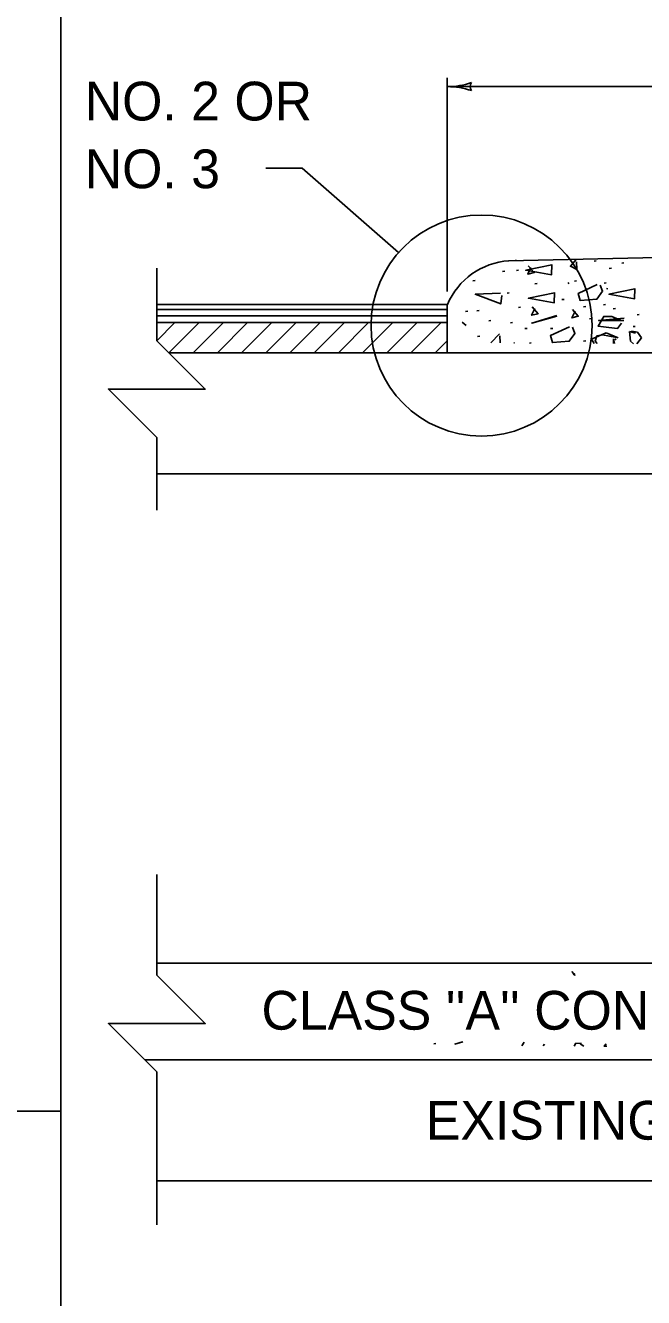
# Model space of a CAD drawing. Extents: x 1007 to 1035.5, y 1000.5 to 1021.5.
# Drawn here: x 1016.32 to 1019.51, y 1006.08 to 1012.65 of the extents above; entities that cross this region are included whole.
import ezdxf

# ---------------------------------------------------------------- set-up
doc = ezdxf.new("R2010")
doc.units = 0
doc.layers.add('Level 1', color=7, linetype='Continuous')

msp = doc.modelspace()

# ---------------------------------------------------------------- linework, layer by layer
at = {"layer": 'Level 1'}
for p, q in [((1016.5, 1021.5), (1016.5, 1000.5)), ((1018.4964, 1011.2794), (1018.4964, 1012.382)), ((1020.407, 1012.3372), (1018.4964, 1012.3372)), ((1017.5597, 1011.9163), (1017.7472, 1011.9163)), ((1017.7472, 1011.9163), (1018.2445, 1011.4799)), ((1018.8129, 1011.4381), (1020.8714, 1011.4809)), ((1018.4964, 1011.2127), (1016.9964, 1011.2127)), ((1018.4964, 1011.1866), (1016.9964, 1011.1866)), ((1018.4964, 1010.9627), (1018.4964, 1011.2127)), ((1018.4964, 1011.1528), (1016.9964, 1011.1528)), ((1018.4964, 1011.1189), (1016.9964, 1011.1189)), ((1016.9964, 1011.0252), (1017.0902, 1011.1189)), ((1017.0589, 1010.9627), (1017.2152, 1011.1189)), ((1017.1839, 1010.9627), (1017.3402, 1011.1189)), ((1017.3089, 1010.9627), (1017.4652, 1011.1189)), ((1017.4339, 1010.9627), (1017.5902, 1011.1189)), ((1017.5589, 1010.9627), (1017.7152, 1011.1189)), ((1017.6839, 1010.9627), (1017.8402, 1011.1189)), ((1017.8089, 1010.9627), (1017.9652, 1011.1189)), ((1017.9339, 1010.9627), (1018.0902, 1011.1189)), ((1018.0589, 1010.9627), (1018.2152, 1011.1189)), ((1018.1839, 1010.9627), (1018.3402, 1011.1189)), ((1018.3089, 1010.9627), (1018.4652, 1011.1189)), ((1018.4339, 1010.9627), (1018.4964, 1011.0252)), ((1018.4964, 1010.9627), (1017.0589, 1010.9627)), ((1018.4964, 1010.9627), (1023.2464, 1010.9627)), ((1024.7464, 1010.3377), (1016.9964, 1010.3377)), ((1016.9964, 1007.8113), (1021.3052, 1007.8113)), ((1024.4393, 1007.3113), (1016.9339, 1007.3113)), ((1007, 1007.0465), (1016.5, 1007.0465)), ((1024.3768, 1006.6863), (1016.9964, 1006.6863))]:
    msp.add_line(p, q, dxfattribs=at)
for points in [[(1016.9964, 1010.1502), (1016.9964, 1010.5252), (1016.7464, 1010.7752), (1017.2464, 1010.7752), (1016.9964, 1011.0252), (1016.9964, 1011.4002)], [(1018.7933, 1011.3834), (1018.7822, 1011.382)], [(1018.8644, 1011.3898), (1018.8533, 1011.3884)], [(1019.0364, 1011.4167), (1018.9018, 1011.3889), (1019.035, 1011.3653), (1019.0364, 1011.4181)], [(1018.9285, 1011.4038), (1018.9119, 1011.3691), (1018.9452, 1011.3773), (1018.9147, 1011.412)], [(1019.1626, 1011.4453), (1019.1321, 1011.4098), (1019.1654, 1011.3931), (1019.164, 1011.4319)], [(1019.266, 1011.4375), (1019.2549, 1011.4361)], [(1019.3443, 1011.4001), (1019.3332, 1011.3987)], [(1019.409, 1011.4273), (1019.3978, 1011.4259)], [(1018.6398, 1011.3354), (1018.6288, 1011.334)], [(1018.9598, 1011.3204), (1018.9487, 1011.319)], [(1019.1252, 1011.3243), (1019.1196, 1011.3202)], [(1019.1639, 1011.334), (1019.1528, 1011.3326)], [(1019.2708, 1011.3153), (1019.1723, 1011.2694), (1019.182, 1011.2334), (1019.2694, 1011.2403), (1019.2985, 1011.2806), (1019.286, 1011.3124)], [(1019.3171, 1011.3238), (1019.306, 1011.3224)], [(1018.7715, 1011.2703), (1018.6411, 1011.2647), (1018.7729, 1011.2148), (1018.7784, 1011.2578)], [(1018.8168, 1011.2728), (1018.8057, 1011.2713)], [(1019.05, 1011.2723), (1018.9155, 1011.2446), (1019.0487, 1011.2211), (1019.05, 1011.2738)], [(1019.3249, 1011.2924), (1019.3193, 1011.2952)], [(1019.4653, 1011.2928), (1019.3307, 1011.2651), (1019.4638, 1011.2415), (1019.4653, 1011.2942)], [(1018.8747, 1011.1978), (1018.8636, 1011.1965)], [(1018.9487, 1011.1909), (1018.932, 1011.1563), (1018.9653, 1011.1646), (1018.9348, 1011.1993)], [(1019.0993, 1011.2387), (1019.0882, 1011.2373)], [(1019.1563, 1011.1773), (1019.1397, 1011.1427), (1019.1729, 1011.151), (1019.1424, 1011.1857)], [(1019.2116, 1011.2013), (1019.2005, 1011.1999)], [(1019.3137, 1011.2115), (1019.3026, 1011.2101)], [(1019.3648, 1011.1911), (1019.3536, 1011.1897)], [(1018.5939, 1011.1038), (1018.5738, 1011.1207)], [(1018.6024, 1011.1774), (1018.5913, 1011.1761)], [(1018.6603, 1011.1808), (1018.6492, 1011.1795)], [(1018.7215, 1011.1298), (1018.7104, 1011.1284)], [(1018.8338, 1011.1196), (1018.8228, 1011.1182)], [(1019.0628, 1011.1551), (1018.9324, 1011.1163), (1019.0628, 1011.1523)], [(1019.2423, 1011.14), (1019.2311, 1011.1386)], [(1019.3943, 1011.1288), (1019.3457, 1011.1509), (1019.3041, 1011.1509), (1019.2749, 1011.101), (1019.3304, 1011.0941), (1019.3762, 1011.0885), (1019.3956, 1011.1163)], [(1019.4095, 1011.1413), (1019.2778, 1011.1302), (1019.4081, 1011.1302)], [(1019.4873, 1011.1604), (1019.4762, 1011.159)], [(1018.7659, 1011.0608), (1018.7219, 1011.0143)], [(1018.9087, 1011.089), (1018.8976, 1011.0876)], [(1019.1278, 1011.0974), (1019.0293, 1011.0517), (1019.0391, 1011.0156), (1019.1264, 1011.0225), (1019.1556, 1011.0628), (1019.1431, 1011.0947)], [(1019.0414, 1011.089), (1019.0303, 1011.0876)], [(1019.3166, 1011.0663), (1019.2417, 1011.0331)], [(1019.2972, 1011.0553), (1019.268, 1011.0511)], [(1019.3707, 1011.0413), (1019.2972, 1011.0553)], [(1019.379, 1011.04), (1019.3166, 1011.0663)], [(1019.4678, 1011.0636), (1019.4373, 1011.0719)], [(1019.4373, 1011.0719), (1019.4428, 1011.0219)], [(1019.4788, 1011.0691), (1019.4483, 1011.0747)], [(1019.4668, 1011.0992), (1019.4558, 1011.0978)], [(1019.4997, 1011.04), (1019.4788, 1011.0691)], [(1018.6637, 1011.0481), (1018.6526, 1011.0468)], [(1018.7703, 1011.0141), (1018.7673, 1011.0497)], [(1018.844, 1011.0141), (1018.8402, 1011.0137)], [(1018.9291, 1011.0141), (1018.9213, 1011.0132)], [(1019.2116, 1011.0243), (1019.2005, 1011.0229)], [(1019.2417, 1011.0331), (1019.2546, 1011.0111)], [(1019.268, 1011.0511), (1019.2597, 1011.0233)], [(1019.2597, 1011.0233), (1019.2697, 1011.011)], [(1019.3608, 1011.0104), (1019.3554, 1011.0344)], [(1019.3554, 1011.0105), (1019.3554, 1011.0344)], [(1019.3623, 1011.0344), (1019.3679, 1011.0303)], [(1019.4428, 1011.0219), (1019.4583, 1011.0098)], [(1019.4759, 1011.0098), (1019.4997, 1011.04)], [(1016.9964, 1006.4593), (1016.9964, 1007.2488), (1016.7464, 1007.4988), (1017.2464, 1007.4988), (1016.9964, 1007.7488), (1016.9964, 1008.2687)], [(1019.1573, 1007.7478), (1019.1398, 1007.7678)], [(1019.1537, 1007.7595), (1019.1482, 1007.7481)], [(1018.4373, 1007.3962), (1018.4262, 1007.3948)], [(1018.5743, 1007.4043), (1018.5358, 1007.3928), (1018.5771, 1007.4043)], [(1018.8934, 1007.4034), (1018.882, 1007.3838)], [(1018.9923, 1007.3833), (1018.999, 1007.3928)], [(1019.1599, 1007.397), (1019.1521, 1007.3824)], [(1019.1904, 1007.3957), (1019.1599, 1007.397)], [(1019.2023, 1007.3822), (1019.1821, 1007.3943)], [(1019.3208, 1007.3818), (1019.3056, 1007.3818)], [(1019.3167, 1007.3943), (1019.306, 1007.3816)], [(1019.3211, 1007.3816), (1019.3208, 1007.3818)]]:
    msp.add_lwpolyline(points, dxfattribs=at)
msp.add_lwpolyline([(1016.9964, 1011.2127), (1018.4964, 1011.2127), (1018.4964, 1011.1189), (1016.9964, 1011.1189)], close=True, dxfattribs=at)
msp.add_circle((1018.6733, 1011.1036), 0.5706, dxfattribs=at)
for centre, radius, start, end in [((1018.4964, 1012.7278), 0.3906, 269.98778, 270), ((1018.4964, 1012.7278), 0.3906, 270, 288.66878), ((1018.4964, 1011.9465), 0.3906, 71.34716, 89.99389), ((1018.645, 1012.3371), 0.0312, 138.7746, 220.89129), ((1018.8414, 1011.0642), 0.375, 94.21899, 156.671), ((1018.8414, 1011.0642), 0.375, 88.02594, 89.17153), ((1018.6733, 1011.1036), 0.5706, 36.71678, 36.76446)]:
    msp.add_arc(centre, radius, start, end, dxfattribs=at)

# ---------------------------------------------------------------- texts
for s, p in [('NO. 2 OR', (1016.624, 1012.1625)), ('NO. 3', (1016.624, 1011.8125)), ("CLASS ''A'' CONC.", (1017.5368, 1007.4674)), ('EXISTING PAVEMENT', (1018.3858, 1006.8994))]:
    msp.add_text(s, height=0.2, dxfattribs=at).set_placement(p)

doc.saveas('drawing.dxf')
